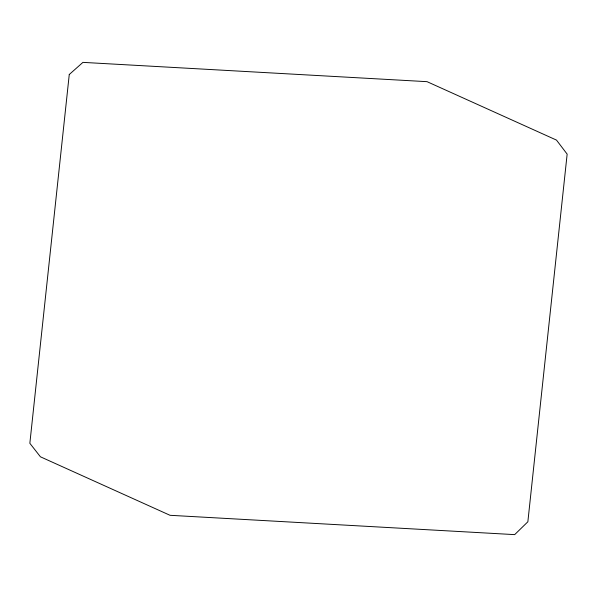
<?xml version="1.0" encoding="UTF-8"?>
<svg xmlns="http://www.w3.org/2000/svg" width="597" height="597" viewBox="0 0 597 597"><rect width="100%" height="100%" fill="white"/><g stroke="black" fill="none" stroke-linecap="round" stroke-linejoin="round"><path stroke-width="0.9" d="M69.259 74.506L29.85 443.295L40.424 456.795L170.041 515.301L514.674 534.628L527.86 521.785L567.15 154.116L556.486 140.094L427.056 81.67L82.931 62.372L69.259 74.506"/></g></svg>
